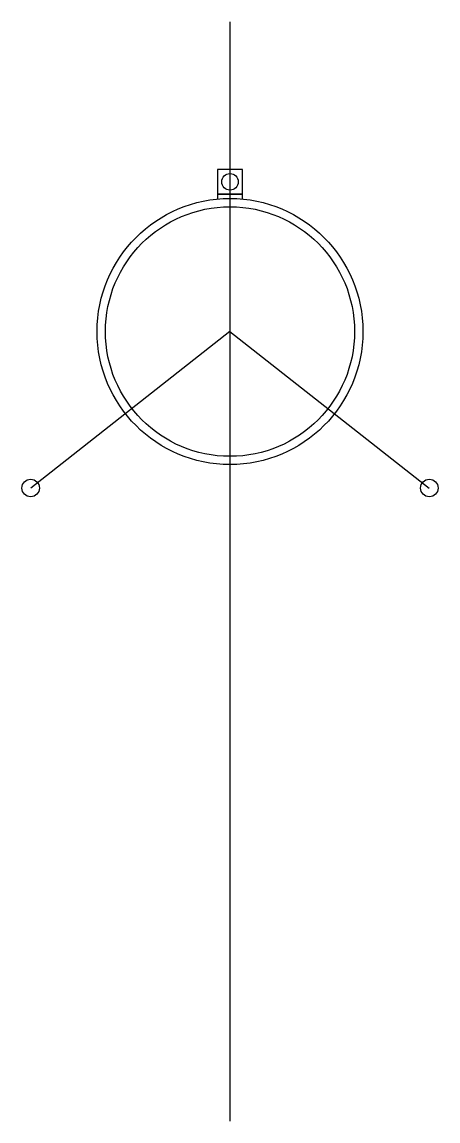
# Model space of a CAD drawing. Extents: x -25 to 25, y -65 to 67.
import ezdxf

# ---------------------------------------------------------------- set-up
doc = ezdxf.new("R2010")
doc.units = 0
doc.layers.get('0').update_dxf_attribs({"linetype": 'CONTINUOUS'})

msp = doc.modelspace()

# ---------------------------------------------------------------- linework, layer by layer
for p, q in [((0, 67.22), (0, -64.91)), ((0, 30), (-24, 11.19)), ((0, 30), (24, 11.19))]:
    msp.add_line(p, q)
msp.add_lwpolyline([(1.5, 49.5), (-1.5, 49.5), (-1.5, 46.5), (1.5, 46.5)], close=True)
for points in [[(1.5, 46.5), (1.5, 49.5), (-1.5, 49.5), (-1.5, 46.5)], [(1.5, 45.93), (1.5, 46.5), (-1.5, 46.5), (-1.5, 45.93)]]:
    msp.add_lwpolyline(points)
for centre, radius in [((0, 48), 1), ((0, 30), 16), ((0, 30), 15), ((-24, 11.19), 1.05), ((24, 11.19), 1.05)]:
    msp.add_circle(centre, radius)

doc.saveas('drawing.dxf')
